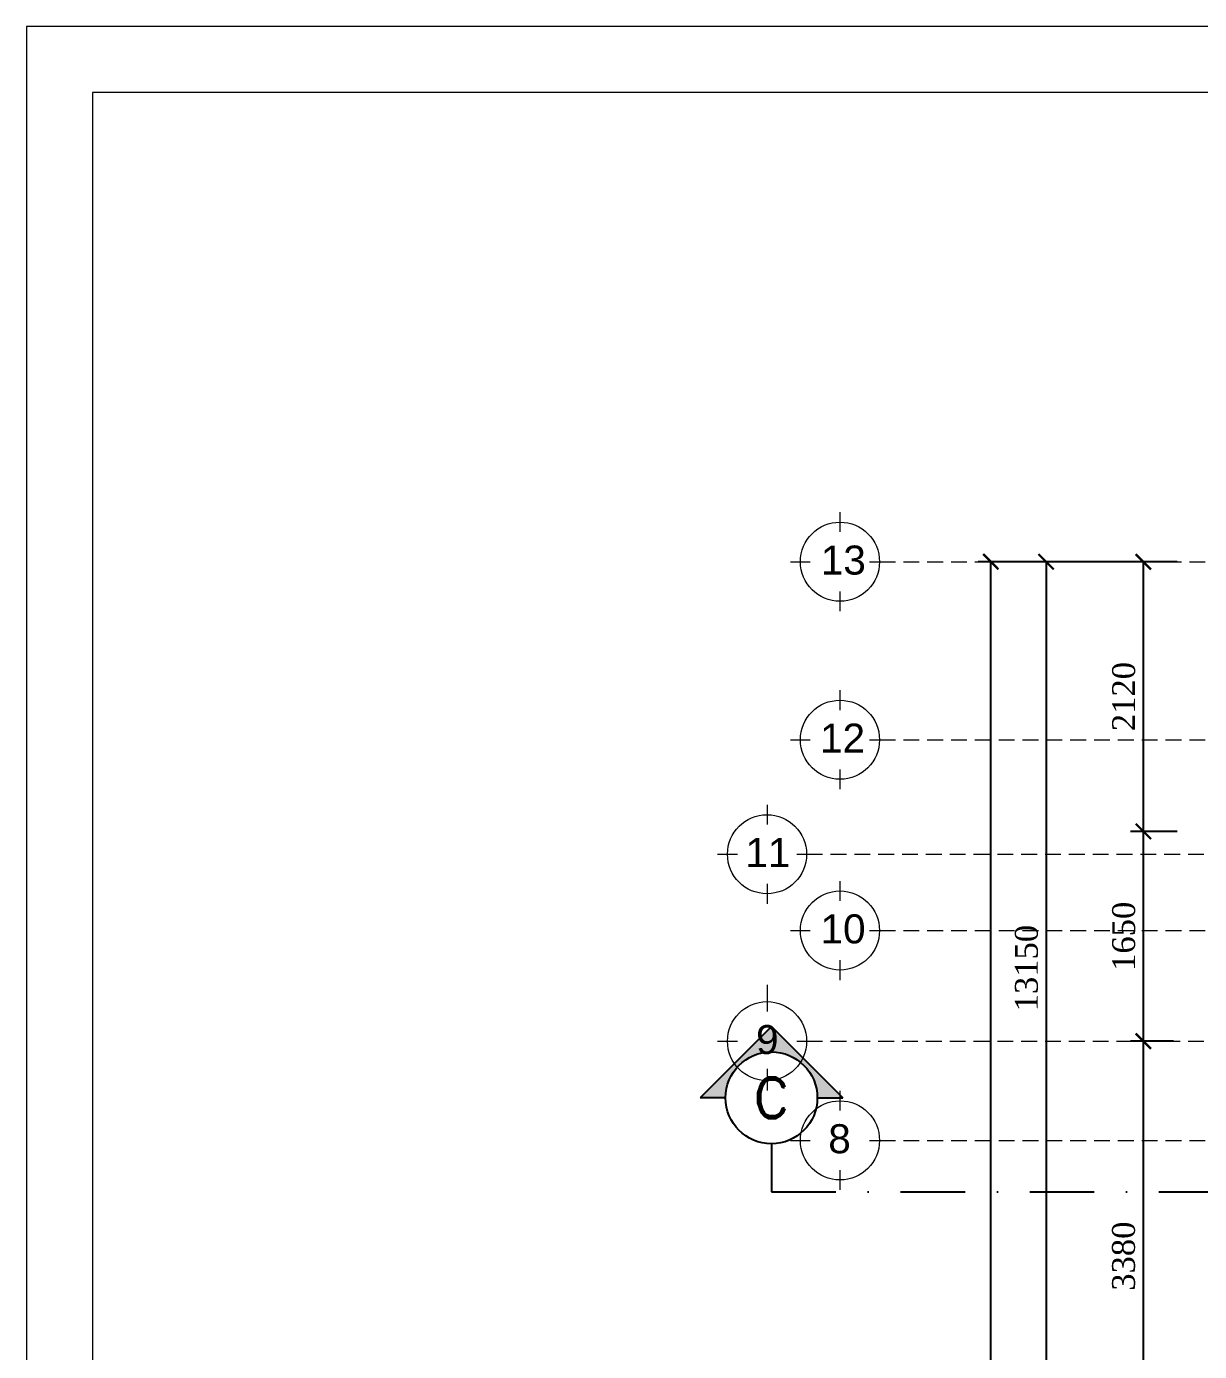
# Model space of a CAD drawing. Header units: millimetres. Extents: x -9564 to 494436, y -140371 to 4257.
# Drawn here: x -9564 to -336, y -6162 to 4257 of the extents above; entities that cross this region are included whole.
import ezdxf
from ezdxf.enums import TextEntityAlignment as Align

# ---------------------------------------------------------------- set-up
doc = ezdxf.new("R2010")
doc.units = ezdxf.units.MM
doc.header["$MEASUREMENT"] = 0
for name, pattern in [('DASHDOTX2', [50.8, 25.4, -12.7, 0, -12.7]), ('DASHED2', [0.375, 0.25, -0.125]), ('HIDDEN2', [0.1875, 0.125, -0.0625])]:
    doc.linetypes.add(name, pattern=pattern)
doc.layers.get('DEFPOINTS').update_dxf_attribs({"lineweight": 18})
for name, color, linetype, lineweight in [('09-Arsiran', 8, 'Continuous', 5), ('AS', 8, 'HIDDEN2', 5), ('DIM', 1, 'Continuous', 5), ('LEGEND', 1, 'DASHED2', 50), ('XR-KOP A3_MOZART$0$KOP-A1$0$A-GRSKOP', 1, 'Continuous', 5)]:
    doc.layers.add(name, color=color, linetype=linetype, lineweight=lineweight)
doc.layers.add('1', color=5, linetype='Continuous')
doc.styles.add('ROMAND', font='romand.shx', dxfattribs={"width": 0.7})
doc.styles.get("Standard").update_dxf_attribs({"font": 'arial.ttf'})
doc.styles.add('style2', font='times.ttf', dxfattribs={"height": 0.18})
doc.dimstyles.new('ISO-25', dxfattribs={"dimtxt": 0.18, "dimasz": 0.12, "dimexe": 0.1, "dimexo": 0.1, "dimgap": 0.0625, "dimtad": 1, "dimtoh": 1, "dimdec": 0, "dimlfac": 1000, "dimtxsty": 'style2', "dimblk": 'ARCHTICK', "dimcen": 0.15, "dimclrd": 1, "dimclre": 1, "dimclrt": 4, "dimadec": 0, "dimazin": 0, "dimtfac": 1, "dimtdec": 0, "dimtmove": 0, "dimatfit": 3, "dimldrblk": 'OBLIQUE', "dimfxl": 1, "dimarcsym": 0})

# ---------------------------------------------------------------- blocks, each defined once
blk = doc.blocks.new('hsdh')
at = {"layer": 'XR-KOP A3_MOZART$0$KOP-A1$0$A-GRSKOP', "color": 0, "linetype": 'Continuous', "lineweight": 5}
blk.add_lwpolyline([(145480.1, 82601), (107945.4, 82601), (107945.4, 56196.5), (145480.1, 56196.5)], close=True, dxfattribs=at)
at = {"layer": 'XR-KOP A3_MOZART$0$KOP-A1$0$A-GRSKOP', "color": 5, "linetype": 'Continuous', "lineweight": 5}
blk.add_lwpolyline([(145016.9, 82137.7), (108408.6, 82137.7), (108408.6, 56659.8), (145016.9, 56659.8)], close=True, dxfattribs=at)
blk = doc.blocks.new('_ArchTick')
at = {"color": 0, "linetype": 'ByBlock', "const_width": 0.15}
blk.add_lwpolyline([(-0.5, -0.5), (0.5, 0.5)], dxfattribs=at)
blk = doc.blocks.new('*D659')
at = {"layer": 'DEFPOINTS', "color": 0, "transparency": 16777216}
for p in [(203.024, 165.102), (203.362, 165.102), (203.124, 161.722)]:
    blk.add_point(p, dxfattribs=at)
at = {"layer": 'DIM', "color": 1, "lineweight": -2, "transparency": 16777216}
for p, q in [((203.262, 165.102), (202.924, 165.102)), ((203.024, 161.722), (203.024, 165.102)), ((203.024, 161.722), (202.924, 161.722))]:
    blk.add_line(p, q, dxfattribs=at)
at = {"layer": 'DIM', "color": 1, "lineweight": -2, "transparency": 16777216, "xscale": 0.12, "yscale": 0.12, "zscale": 0.12}
for p, rotation in [((203.024, 165.102), 90), ((203.024, 161.722), 270)]:
    blk.add_blockref('_ArchTick', p, dxfattribs=dict(at, rotation=rotation))
at = {"layer": 'DIM', "color": 4, "transparency": 16777216, "insert": (202.869, 163.412), "char_height": 0.18, "attachment_point": 5, "rotation": 90, "style": 'style2'}
blk.add_mtext('3380', dxfattribs=at)
blk = doc.blocks.new('_Oblique')
at = {"color": 0, "linetype": 'ByBlock', "lineweight": -2}
blk.add_line((-0.5, -0.5), (0.5, 0.5), dxfattribs=at)
blk = doc.blocks.new('*D660')
at = {"layer": 'DEFPOINTS', "color": 0, "transparency": 16777216}
for p in [(203.024, 166.752), (203.389, 166.752), (203.362, 165.102)]:
    blk.add_point(p, dxfattribs=at)
at = {"layer": 'DIM', "color": 1, "lineweight": -2, "transparency": 16777216}
for p, q in [((203.289, 166.752), (202.924, 166.752)), ((203.024, 165.102), (203.024, 166.752)), ((203.262, 165.102), (202.924, 165.102))]:
    blk.add_line(p, q, dxfattribs=at)
at = {"layer": 'DIM', "color": 1, "lineweight": -2, "transparency": 16777216, "xscale": 0.12, "yscale": 0.12, "zscale": 0.12}
for p, rotation in [((203.024, 166.752), 90), ((203.024, 165.102), 270)]:
    blk.add_blockref('_ArchTick', p, dxfattribs=dict(at, rotation=rotation))
at = {"layer": 'DIM', "color": 4, "transparency": 16777216, "insert": (202.87, 165.927), "char_height": 0.18, "attachment_point": 5, "rotation": 90, "style": 'style2'}
blk.add_mtext('1650', dxfattribs=at)
blk = doc.blocks.new('*D661')
at = {"layer": 'DEFPOINTS', "color": 0, "transparency": 16777216}
for p in [(203.024, 168.872), (203.389, 168.872), (203.124, 166.752)]:
    blk.add_point(p, dxfattribs=at)
at = {"layer": 'DIM', "color": 1, "lineweight": -2, "transparency": 16777216}
for p, q in [((203.289, 168.872), (202.924, 168.872)), ((203.024, 166.752), (203.024, 168.872)), ((203.024, 166.752), (202.924, 166.752))]:
    blk.add_line(p, q, dxfattribs=at)
at = {"layer": 'DIM', "color": 1, "lineweight": -2, "transparency": 16777216, "xscale": 0.12, "yscale": 0.12, "zscale": 0.12}
for p, rotation in [((203.024, 168.872), 90), ((203.024, 166.752), 270)]:
    blk.add_blockref('_ArchTick', p, dxfattribs=dict(at, rotation=rotation))
at = {"layer": 'DIM', "color": 4, "transparency": 16777216, "insert": (202.87, 167.812), "char_height": 0.18, "attachment_point": 5, "rotation": 90, "style": 'style2'}
blk.add_mtext('2120', dxfattribs=at)
blk = doc.blocks.new('*D662')
at = {"layer": 'DEFPOINTS', "color": 0, "transparency": 16777216}
for p in [(203.024, 168.872), (202.259, 155.722), (203.024, 155.722)]:
    blk.add_point(p, dxfattribs=at)
at = {"layer": 'DIM', "color": 1, "lineweight": -2, "transparency": 16777216}
for p, q in [((202.924, 168.872), (202.159, 168.872)), ((202.259, 168.872), (202.259, 155.722)), ((202.924, 155.722), (202.159, 155.722))]:
    blk.add_line(p, q, dxfattribs=at)
at = {"layer": 'DIM', "color": 1, "lineweight": -2, "transparency": 16777216, "xscale": 0.12, "yscale": 0.12, "zscale": 0.12}
for p, rotation in [((202.259, 168.872), 90), ((202.259, 155.722), 270)]:
    blk.add_blockref('_ArchTick', p, dxfattribs=dict(at, rotation=rotation))
at = {"layer": 'DIM', "color": 4, "transparency": 16777216, "insert": (202.105, 165.677), "char_height": 0.18, "attachment_point": 5, "rotation": 90, "style": 'style2'}
blk.add_mtext('13150', dxfattribs=at)
blk = doc.blocks.new('*D663')
at = {"layer": 'DEFPOINTS', "color": 0, "transparency": 16777216}
for p in [(201.824, 168.872), (202.424, 168.872), (202.424, 151.072)]:
    blk.add_point(p, dxfattribs=at)
at = {"layer": 'DIM', "color": 1, "lineweight": -2, "transparency": 16777216}
for p, q in [((202.324, 168.872), (201.724, 168.872)), ((201.824, 151.072), (201.824, 168.872)), ((202.324, 151.072), (201.724, 151.072))]:
    blk.add_line(p, q, dxfattribs=at)
at = {"layer": 'DIM', "color": 1, "lineweight": -2, "transparency": 16777216, "xscale": 0.12, "yscale": 0.12, "zscale": 0.12}
for p, rotation in [((201.824, 168.872), 90), ((201.824, 151.072), 270)]:
    blk.add_blockref('_ArchTick', p, dxfattribs=dict(at, rotation=rotation))
at = {"layer": 'DIM', "color": 4, "transparency": 16777216, "insert": (201.669, 159.972), "char_height": 0.18, "attachment_point": 5, "rotation": 90, "style": 'style2'}
blk.add_mtext('17800', dxfattribs=at)
blk = doc.blocks.new('ARAH-4')
blk.add_hatch(color=8).paths.add_polyline_path([(-4.5, 0), (-7, 0), (0, -7), (7, 0), (4.5, 0, -1)])
at = {"color": 9}
for p, q in [((0, -7), (-7, 0)), ((-4.5, 0), (-7, 0)), ((0, -7), (7, 0)), ((4.5, 0), (7, 0))]:
    blk.add_line(p, q, dxfattribs=at)
blk.add_circle((0, 0), 4.5, dxfattribs=at)
at = {"color": 4, "style": 'ROMAND'}
blk.add_attdef('A', text='', height=4, dxfattribs=at).set_placement((0, 0), align=Align.MIDDLE_CENTER)
blk = doc.blocks.new('pot')
at = {"layer": '1', "linetype": 'DASHDOTX2', "ltscale": 0.02}
blk.add_lwpolyline([(200.093, 164.296), (200.093, 163.919), (225.016, 163.919), (225.016, 164.296)], dxfattribs=at)
ref = blk.add_blockref('ARAH-4', (200.093, 164.657), dxfattribs=dict(xscale=0.080219464717514, yscale=0.080219464717514, zscale=0.080219464717514, rotation=180))
ref.add_attrib('A', 'C', dxfattribs={"color": 4, "height": 0.321, "style": 'ROMAND'}).set_placement((200.093, 164.657), align=Align.MIDDLE_CENTER)
blk = doc.blocks.new('as1')
at = {"layer": '09-Arsiran'}
for p, q in [((136.702, 169.017), (136.702, 168.862)), ((136.312, 168.628), (136.468, 168.628)), ((136.935, 168.628), (137.091, 168.628)), ((136.702, 168.394), (136.702, 168.239)), ((136.702, 167.617), (136.702, 167.462)), ((136.312, 167.228), (136.468, 167.228)), ((136.935, 167.228), (137.091, 167.228)), ((136.702, 166.994), (136.702, 166.839)), ((136.128, 166.717), (136.128, 166.562)), ((135.739, 166.328), (135.895, 166.328)), ((136.362, 166.328), (136.517, 166.328)), ((136.128, 166.094), (136.128, 165.939)), ((136.702, 166.117), (136.702, 165.962)), ((136.312, 165.728), (136.468, 165.728)), ((136.935, 165.728), (137.091, 165.728)), ((136.702, 165.494), (136.702, 165.339)), ((136.128, 165.302), (136.128, 165.146)), ((136.128, 165.247), (136.128, 165.092)), ((135.739, 164.858), (135.895, 164.858)), ((136.362, 164.858), (136.517, 164.858)), ((136.128, 164.64), (136.128, 164.484)), ((136.128, 164.624), (136.128, 164.469)), ((136.702, 164.467), (136.702, 164.312)), ((136.312, 164.078), (136.468, 164.078)), ((136.935, 164.078), (137.091, 164.078)), ((136.702, 163.844), (136.702, 163.689))]:
    blk.add_line(p, q, dxfattribs=at)
for centre in [(136.702, 168.628), (136.702, 167.228), (136.128, 166.328), (136.702, 165.728), (136.128, 164.858), (136.702, 164.078)]:
    blk.add_circle(centre, 0.311, dxfattribs=at)
at = {"layer": 'AS'}
for p, q in [((137.013, 168.628), (158.579, 168.628)), ((137.013, 167.228), (158.579, 167.228)), ((136.44, 166.328), (158.579, 166.328)), ((137.013, 165.728), (158.579, 165.728)), ((136.44, 164.858), (158.579, 164.858)), ((137.013, 164.078), (158.579, 164.078))]:
    blk.add_line(p, q, dxfattribs=at)
at = {"layer": '09-Arsiran', "color": 2, "attachment_point": 1}
for s, insert, char_height in [('13', (136.551, 168.755), 0.2281), ('12', (136.545, 167.355), 0.2281), ('11', (135.958, 166.455), 0.2281), ('10', (136.549, 165.855), 0.2281), ('9', (136.042, 164.985), 0.228), ('8', (136.61, 164.205), 0.228)]:
    blk.add_mtext_dynamic_manual_height_columns(s, width=0.05426, gutter_width=1.14, heights=[0], dxfattribs=dict(at, insert=insert, char_height=char_height))
blk = doc.blocks.new('eshes')
at = {"layer": 'DIM'}
for base, p1, p2, picture, middle in [((201.8237, 168.8724), (202.4237, 151.0724), (202.4237, 168.8724), '*D663', (201.6694, 159.9724)), ((203.0237, 168.8724), (203.1237, 166.7524), (203.3894, 168.8724), '*D661', (202.8697, 167.8124)), ((203.0237, 166.7524), (203.3623, 165.1024), (203.3894, 166.7524), '*D660', (202.8697, 165.9274)), ((203.0235, 165.1024), (203.1235, 161.7224), (203.3623, 165.1024), '*D659', (202.8695, 163.4124))]:
    dim = blk.add_linear_dim(base=base, p1=p1, p2=p2, angle=90, dimstyle='ISO-25', dxfattribs=at)
    dim.commit()
    dim.dimension.update_dxf_attribs({"geometry": picture, "text_midpoint": middle})
dim = blk.add_linear_dim(base=(202.2595, 155.7224), p1=(203.0237, 168.8724), p2=(203.0237, 155.7224), angle=90, dimstyle='ISO-25', dxfattribs=at)
dim.commit()
dim.dimension.update_dxf_attribs({"geometry": '*D662', "text_midpoint": (202.2595, 165.6774), "dimtype": 128})

msp = doc.modelspace()

# ---------------------------------------------------------------- block references
at = {"xscale": 999.9998119083025, "yscale": 999.9998119083025, "zscale": 999.9998119083025}
for name, p in [('pot', (-203796.8411, -168824.0698)), ('eshes', (-203801.8411, -168824.0698)), ('as1', (-139866.4142, -168579.6489))]:
    msp.add_blockref(name, p, dxfattribs=at)
at = {"layer": 'LEGEND', "xscale": 1.118963964633539, "yscale": 1.118963964633539, "zscale": 1.118963964633539}
msp.add_blockref('hsdh', (-130350.9292, -88170.8627), dxfattribs=at)

doc.saveas('drawing.dxf')
